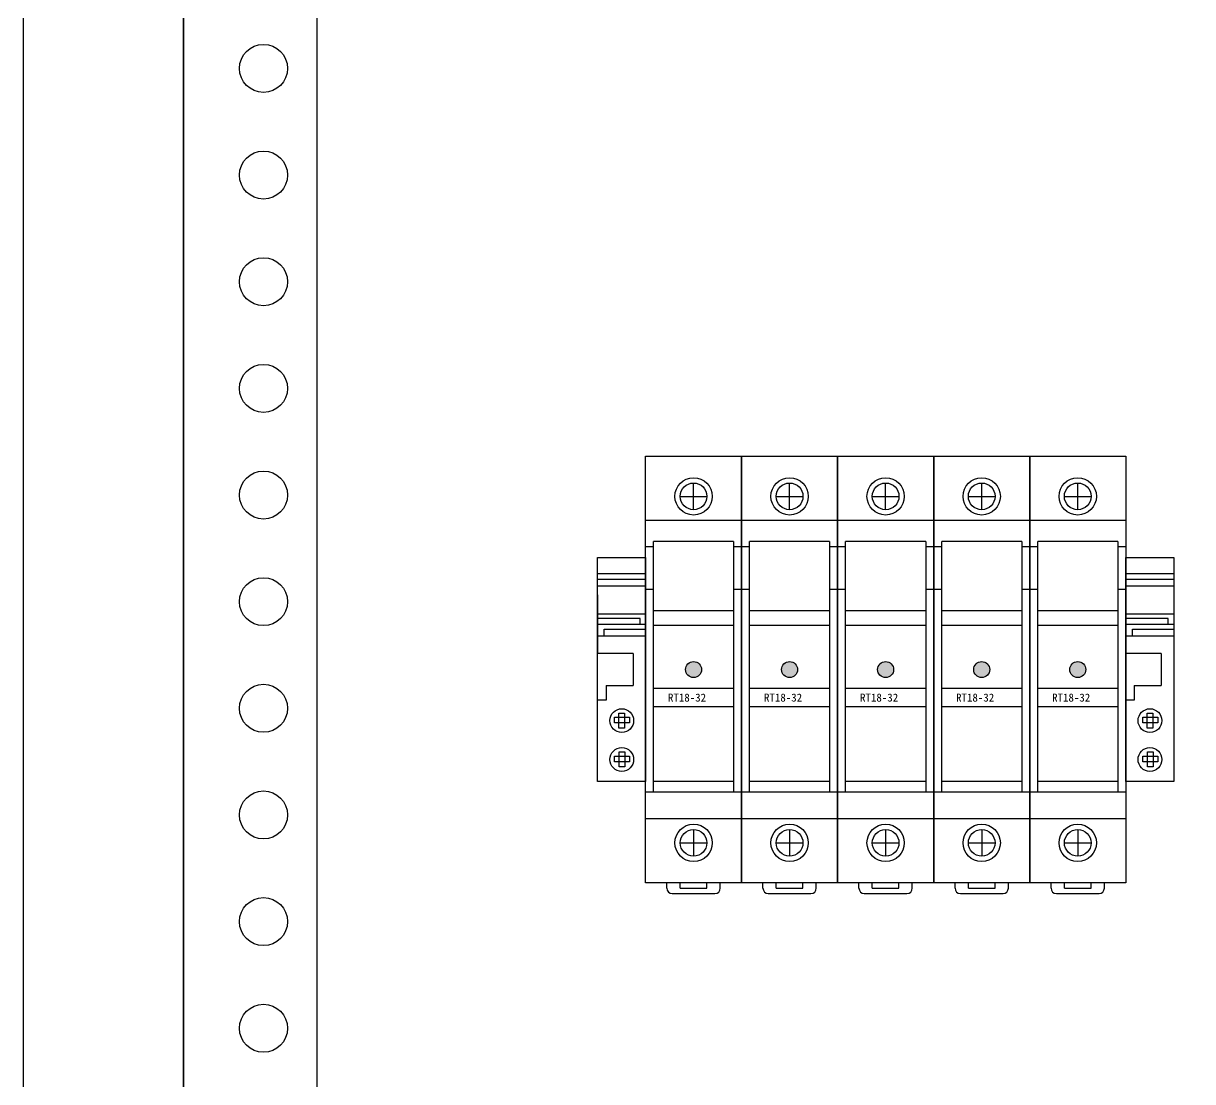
# Model space of a CAD drawing. Extents: x 1518997 to 1519597, y 398691 to 400291.
# Drawn here: x 1518997 to 1519216.2, y 399896 to 400094.5 of the extents above; entities that cross this region are included whole.
import ezdxf

# ---------------------------------------------------------------- set-up
doc = ezdxf.new("R2010")
doc.units = 0
doc.header["$MEASUREMENT"] = 0
for name, color, linetype in [('LY-JS-BJ', 7, 'Continuous'), ('LY-JS-YQJ', 7, 'Continuous'), ('布置图', 20, 'Continuous')]:
    doc.layers.add(name, color=color, linetype=linetype)
doc.layers.add('LY-二次控制图', color=7, linetype='Continuous', lineweight=18)

# ---------------------------------------------------------------- blocks, each defined once
blk = doc.blocks.new('RT18保险 正视图')
at = {"layer": 'LY-JS-YQJ'}
blk.add_hatch(color=1, dxfattribs=at).paths.add_polyline_path([(1.5, -40, 1), (-1.5, -40, 1)])
for p, q in [((-9, -80), (-9, 0)), ((-9, 0), (9, 0)), ((9, 0), (9, -80)), ((0, -10.01), (0, -5.01)), ((-2.5, -7.51), (2.5, -7.51)), ((9, -12.01), (-9, -12.01)), ((-7.5, -17), (-9, -17)), ((7.5, -16), (-7.5, -16)), ((-7.5, -63), (-7.5, -16)), ((7.5, -16), (7.5, -63)), ((9, -17), (7.5, -17)), ((-7.5, -25), (-9, -25)), ((9, -25), (7.5, -25)), ((7.5, -29), (-7.5, -29)), ((7.5, -31.75), (-7.5, -31.75)), ((-7.5, -43.5), (7.5, -43.5)), ((-7.5, -46.9), (7.5, -46.9)), ((7.5, -61), (-7.5, -61)), ((9, -63), (-9, -63)), ((9, -67.99), (-9, -67.99)), ((0, -69.99), (0, -74.99)), ((-2.5, -72.49), (2.5, -72.49)), ((9, -80), (-9, -80)), ((-5, -81), (-5, -80)), ((-2.5, -81), (-2.5, -80)), ((-2.5, -81), (2.5, -81)), ((2.5, -81), (2.5, -80)), ((5, -81), (5, -80)), ((-4, -82), (4, -82))]:
    blk.add_line(p, q, dxfattribs=at)
for centre, radius in [((0, -7.51), 3.5), ((0, -7.51), 2.5), ((0, -72.49), 3.5), ((0, -72.49), 2.5)]:
    blk.add_circle(centre, radius, dxfattribs=at)
at = {"layer": 'LY-JS-YQJ', "color": 1}
blk.add_circle((0, -40), 1.5, dxfattribs=at)
at = {"layer": 'LY-JS-YQJ'}
for centre, start, end in [((-4, -81), 180, 270), ((4, -81), 270, 0)]:
    blk.add_arc(centre, 1, start, end, dxfattribs=at)
at = {"layer": 'LY-JS-YQJ', "insert": (-4.8, -44.5), "char_height": 1.5, "width": 12.3, "attachment_point": 1}
blk.add_mtext('RT18-32', dxfattribs=at)
blk = doc.blocks.new('RT18-32X-6A')
at = {"layer": 'LY-JS-YQJ'}
blk.add_blockref('RT18保险 正视图', (9, 80), dxfattribs=at)
blk = doc.blocks.new('端子堵头')
at = {"layer": 'LY-JS-YQJ'}
for p, q in [((0, 39.03), (9, 39.03)), ((0, 37.96), (9, 37.96)), ((0, 36.73), (9, 36.73)), ((0, 35), (0, 24)), ((9, 35), (9, 24)), ((9, 34.58), (9, 33.47)), ((0, 31.48), (9, 31.48)), ((7.97, 30.59), (0, 30.59)), ((0, 29.53), (9, 29.53)), ((1.25, 27.32), (1.25, 28.56)), ((1.25, 28.56), (9, 28.56)), ((7.97, 29.53), (7.97, 30.59)), ((0, 27.32), (9, 27.32)), ((6.66, 24), (0, 24)), ((6.66, 24), (6.66, 18)), ((1.59, 18), (1.59, 15.27)), ((1.59, 18), (6.66, 18)), ((1.59, 15.27), (0, 15.27))]:
    blk.add_line(p, q, dxfattribs=at)
for points in [[(0, 42), (9, 42), (9, 0), (0, 0)], [(3.2, 12.05), (6.01, 12.05), (6.01, 10.99), (3.2, 10.99)], [(5.06, 12.84), (5.06, 10.03), (3.99, 10.03), (3.99, 12.84)], [(3.2, 4.76), (6.01, 4.76), (6.01, 3.69), (3.2, 3.69)], [(5.13, 5.6), (5.13, 2.79), (4.06, 2.79), (4.06, 5.6)]]:
    blk.add_lwpolyline(points, close=True, dxfattribs=at)
for centre in [(4.54, 11.43), (4.54, 4.14)]:
    blk.add_circle(centre, 2.23, dxfattribs=at)
blk = doc.blocks.new('A$C426090bb')
at = {"layer": 'LY-二次控制图', "lineweight": -3}
for name, p in [('RT18-32X-6A', (9, -40)), ('RT18-32X-6A', (27, -40)), ('RT18-32X-6A', (45, -40)), ('RT18-32X-6A', (63, -40)), ('RT18-32X-6A', (81, -40)), ('端子堵头', (0, -21)), ('端子堵头', (99, -21))]:
    blk.add_blockref(name, p, dxfattribs=at)
blk = doc.blocks.new('*U32')
at = {"layer": 'LY-JS-BJ', "color": 6}
blk.add_circle((0, 0), 4.5, dxfattribs=at)
blk = doc.blocks.new('*U33')
at = {"layer": 'LY-JS-BJ', "color": 0, "linetype": 'ByBlock', "lineweight": -2, "transparency": 16777216}
for p in [(0, -80), (0, -100), (0, -120), (0, -140), (0, -160), (0, -180), (0, -200), (0, -220), (0, -240), (0, -260)]:
    blk.add_blockref('*U32', p, dxfattribs=at)

msp = doc.modelspace()

# ---------------------------------------------------------------- linework, layer by layer
at = {"layer": 'LY-JS-BJ', "color": 6, "ltscale": 50}
msp.add_lwpolyline([(1519027.05, 400236.03), (1519027.05, 398691.03)], dxfattribs=at)
at = {"layer": 'LY-JS-BJ', "color": 6, "lineweight": -3}
msp.add_lwpolyline([(1519052.05, 400176.03), (1519052.05, 398776.03), (1519027.05, 398776.03), (1519027.05, 400176.03)], close=True, dxfattribs=at)
at = {"layer": '布置图', "ltscale": 50}
msp.add_lwpolyline([(1518997.05, 400291.03), (1519597.05, 400291.03), (1519597.05, 398691.03), (1518997.05, 398691.03)], close=True, dxfattribs=at)

# ---------------------------------------------------------------- block references
at = {"color": 6}
msp.add_blockref('A$C426090bb', (1519104.66, 399973.29), dxfattribs=at)
at = {"layer": 'LY-JS-BJ', "color": 6, "lineweight": -3}
msp.add_blockref('*U33', (1519042.05, 400166.03), dxfattribs=at)

doc.saveas('drawing.dxf')
